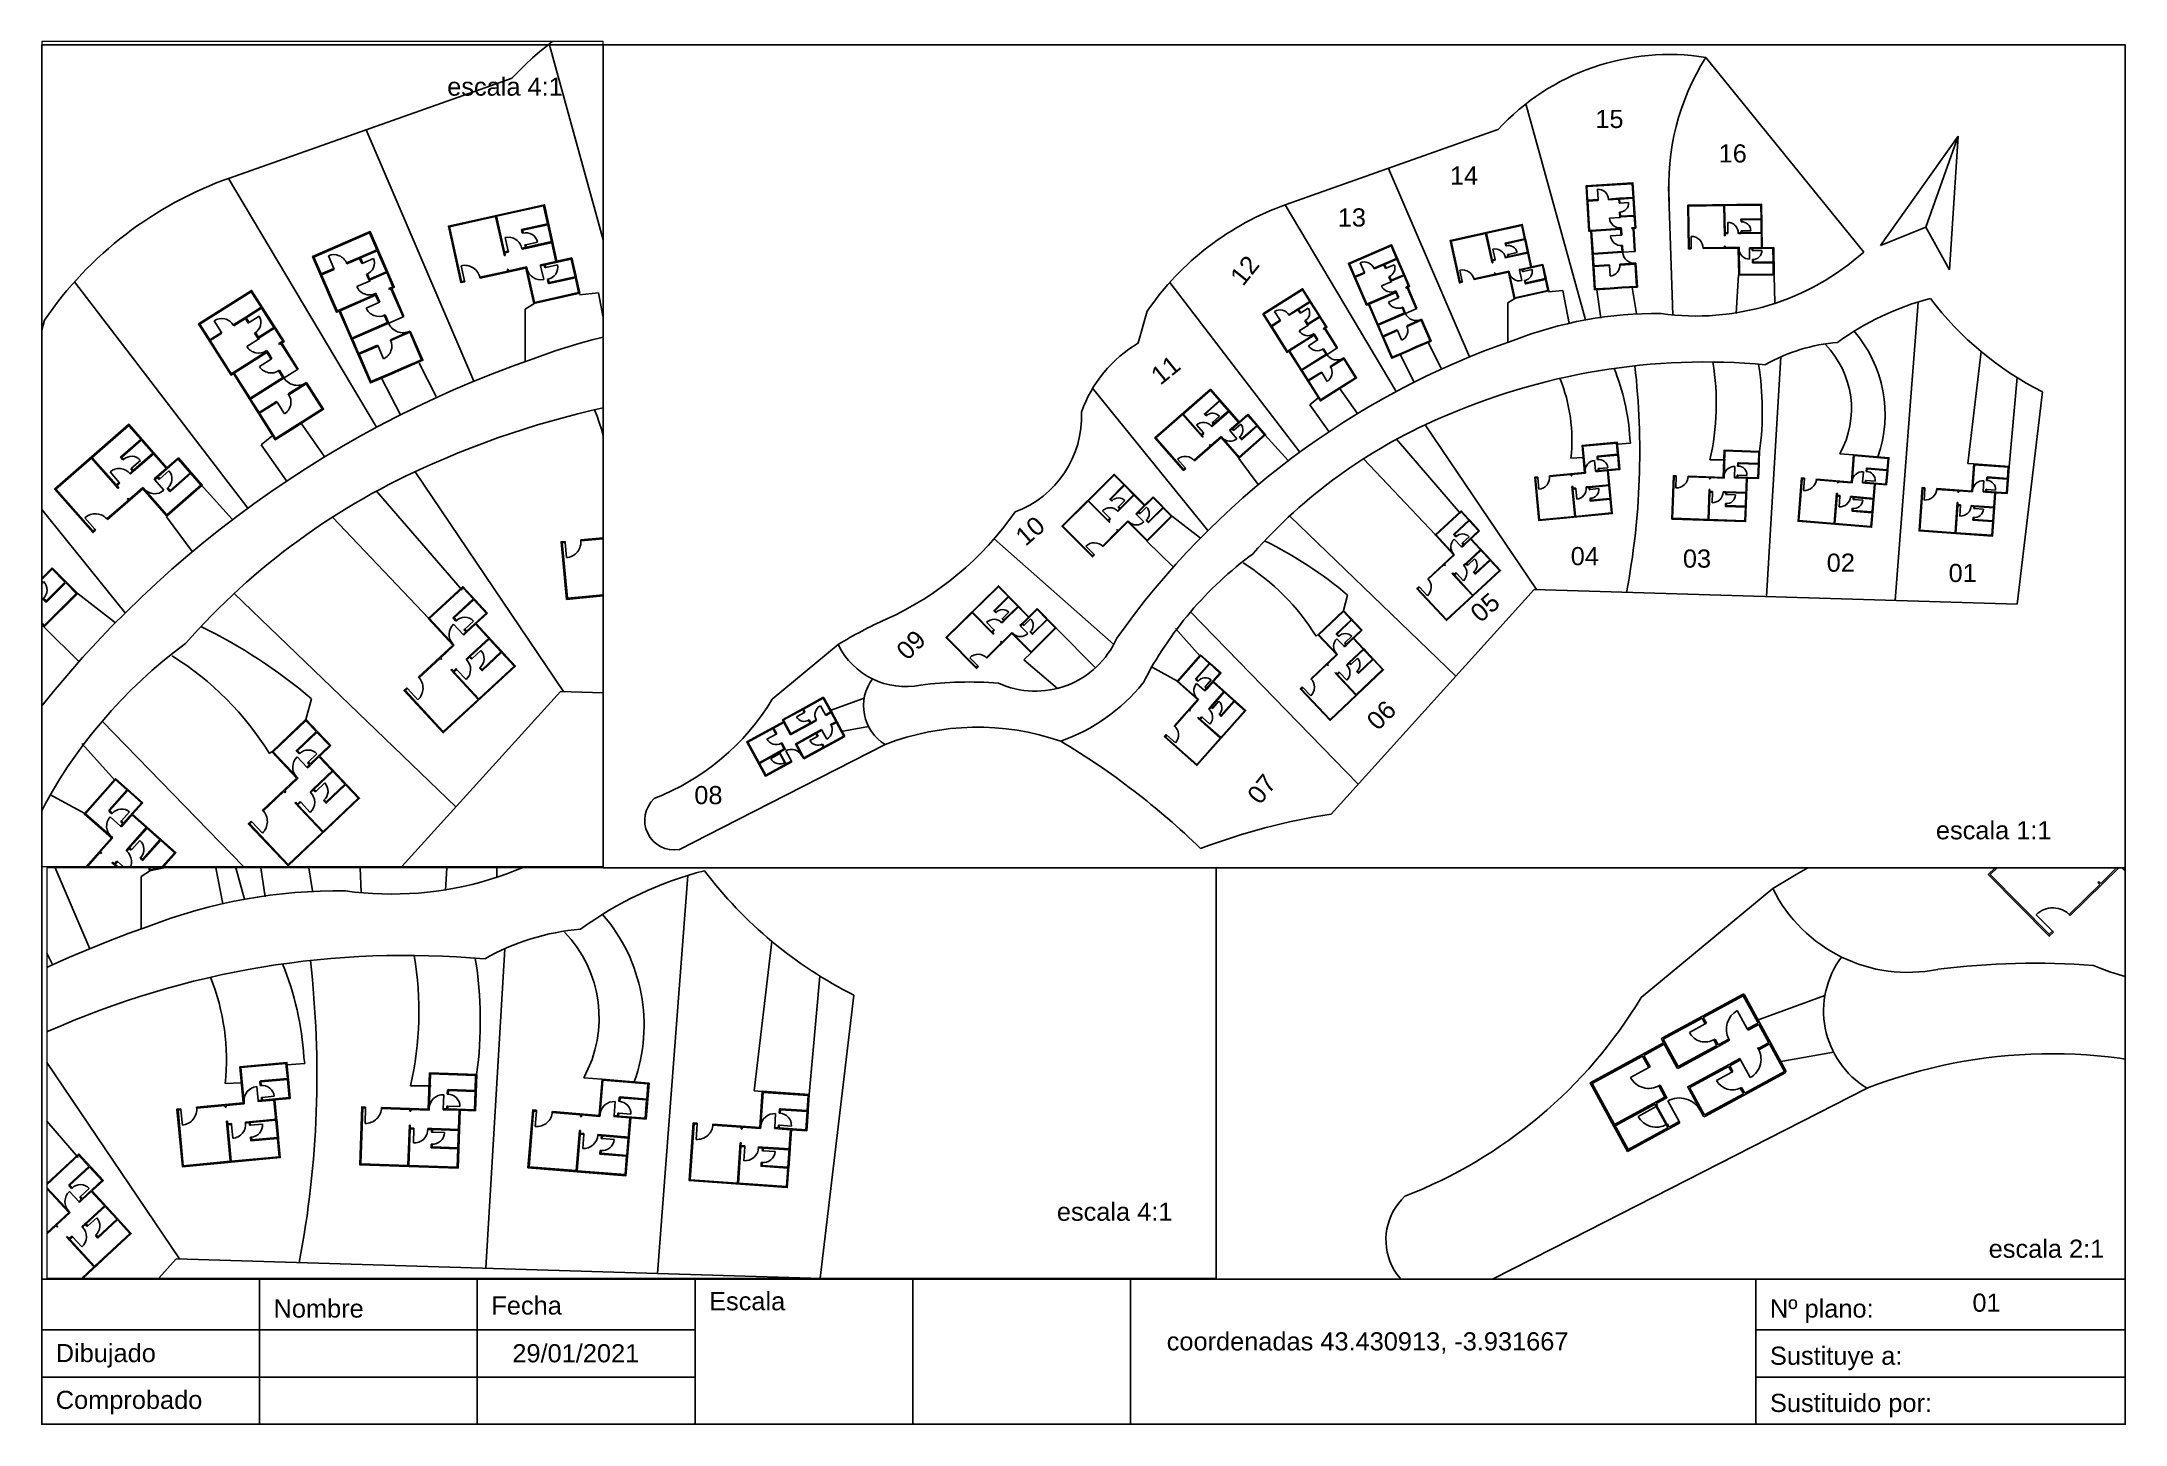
# Paper-space layout 'Presentación1' of a CAD drawing. Header units: millimetres. Extents: x 0 to 287, y 0 to 190.
# The model-space entities are those that its viewports show. They can reach past a viewport. Long polylines and large blocks are cut down to what shows.
import ezdxf

# ---------------------------------------------------------------- set-up
doc = ezdxf.new("R2010")
doc.units = ezdxf.units.MM
doc.styles.get("Standard").update_dxf_attribs({"font": 'arial.ttf'})

# ---------------------------------------------------------------- blocks, each defined once
blk = doc.blocks.new('autocad cajetin')
for p, q in [((1212.14, 3191.25), (1272.14, 3191.29)), ((1212.14, 3171.29), (1212.14, 3191.25)), ((1242.14, 3191.29), (1242.14, 3171.29)), ((1272.14, 3191.29), (1272.14, 3171.29)), ((1272.14, 3191.29), (1272.14, 3171.29)), ((1272.14, 3191.29), (1358.26, 3191.25)), ((1358.26, 3191.25), (1409.15, 3191.25)), ((1358.26, 3184.25), (1358.26, 3191.25)), ((1358.26, 3171.25), (1358.26, 3191.25)), ((1409.15, 3191.25), (1409.15, 3171.25)), ((1388.26, 3184.25), (1358.26, 3184.25)), ((1358.26, 3184.25), (1409.15, 3184.25)), ((1358.26, 3177.75), (1358.26, 3184.25)), ((1388.26, 3177.75), (1358.26, 3177.75)), ((1358.26, 3177.75), (1409.15, 3177.75)), ((1358.26, 3171.25), (1358.26, 3177.75)), ((1224.15, 3171.25), (1212.15, 3171.25)), ((1409.15, 3171.25), (1224.15, 3171.25)), ((1284.15, 3171.25), (1358.26, 3171.25)), ((1388.26, 3171.25), (1358.26, 3171.25))]:
    blk.add_line(p, q)
for points in [[(1122.15, 3191.25), (1152.15, 3191.25), (1152.15, 3184.25), (1122.15, 3184.25)], [(1152.15, 3191.25), (1182.15, 3191.25), (1182.15, 3184.25), (1152.15, 3184.25)], [(1182.15, 3191.25), (1212.15, 3191.25), (1212.15, 3184.25), (1182.15, 3184.25)], [(1122.15, 3184.25), (1152.15, 3184.25), (1152.15, 3177.75), (1122.15, 3177.75)], [(1152.15, 3184.25), (1182.15, 3184.25), (1182.15, 3177.75), (1152.15, 3177.75)], [(1182.15, 3184.25), (1212.15, 3184.25), (1212.15, 3177.75), (1182.15, 3177.75)], [(1122.15, 3177.75), (1152.15, 3177.75), (1152.15, 3171.25), (1122.15, 3171.25)], [(1152.15, 3177.75), (1182.15, 3177.75), (1182.15, 3171.25), (1152.15, 3171.25)], [(1182.15, 3177.75), (1212.15, 3177.75), (1212.15, 3171.25), (1182.15, 3171.25)]]:
    blk.add_lwpolyline(points, close=True)
for s, p in [('Nombre', (1154.09, 3185.95)), ('Fecha', (1184.09, 3186.37)), ('Escala', (1214.08, 3186.96)), ('Nº plano:', (1360.2, 3185.95)), ('Dibujado', (1124.09, 3179.82)), ('Sustituye a:', (1360.2, 3179.45)), ('Comprobado', (1124.09, 3173.37)), ('Sustituido por:', (1360.2, 3172.95))]:
    blk.add_text(s, height=2.5).set_placement(p)
blk = doc.blocks.new('chaletl')
for p, q in [((1524.71, 7754.82), (1524.71, 7756.26)), ((1526.54, 7756.32), (1526.64, 7756.32)), ((1524.71, 7754.82), (1524.32, 7754.82)), ((1524.32, 7754.82), (1524.32, 7754.82)), ((1524.71, 7754.82), (1524.71, 7754.72)), ((1526.54, 7754.81), (1526.15, 7754.81)), ((1526.15, 7754.81), (1526.15, 7754.71)), ((1526.54, 7755.08), (1526.64, 7755.08)), ((1526.64, 7755.08), (1527.88, 7755.08)), ((1519.64, 7752.82), (1519.64, 7754.41)), ((1524.22, 7754.44), (1524.32, 7754.44)), ((1524.32, 7754.72), (1524.32, 7754.44)), ((1524.71, 7754.72), (1524.32, 7754.72)), ((1526.54, 7754.71), (1526.15, 7754.71)), ((1519.64, 7752.82), (1519.64, 7752.72)), ((1521.28, 7752.82), (1521.28, 7752.72)), ((1524.22, 7753), (1524.22, 7752.82)), ((1524.22, 7753), (1524.32, 7753)), ((1524.32, 7753), (1524.32, 7752.82)), ((1526.22, 7752.72), (1526.22, 7752.62)), ((1527.66, 7752.72), (1527.66, 7752.62)), ((1527.66, 7752.62), (1527.66, 7751.17)), ((1528.03, 7752.72), (1529.3, 7752.72)), ((1528.03, 7752.34), (1528.13, 7752.34)), ((1528.13, 7752.34), (1529.37, 7752.34)), ((1529.4, 7752.72), (1530.99, 7752.72)), ((1528.13, 7751.1), (1528.03, 7751.1)), ((1526.12, 7748.97), (1530.99, 7748.97))]:
    blk.add_line(p, q)
for points in [[(1529.4, 7752.72), (1529.4, 7758.7), (1519.24, 7758.7), (1519.24, 7752.72), (1519.64, 7752.72)], [(1524.22, 7754.44), (1524.22, 7758.6), (1519.34, 7758.6)], [(1524.22, 7758.6), (1519.34, 7758.6), (1519.34, 7752.82), (1519.64, 7752.82)], [(1524.32, 7754.82), (1524.32, 7758.6)], [(1529.3, 7756.7), (1529.3, 7758.6), (1524.32, 7758.6)], [(1526.54, 7754.71), (1529.4, 7754.71), (1529.4, 7756.7)], [(1529.3, 7756.7), (1526.54, 7756.7), (1526.54, 7756.32)], [(1526.59, 7756.32), (1526.59, 7756.32), (1526.64, 7756.32)], [(1526.64, 7755.08), (1526.64, 7754.81), (1529.3, 7754.81), (1529.3, 7756.6), (1526.64, 7756.6), (1526.64, 7756.32)], [(1529.3, 7752.72), (1529.3, 7756.6)], [(1524.71, 7754.76), (1524.71, 7754.82)], [(1526.15, 7754.82), (1526.15, 7754.76), (1526.15, 7754.76)], [(1526.54, 7755.08), (1526.54, 7754.81)], [(1526.64, 7755.08), (1526.59, 7755.08)], [(1524.32, 7754.44), (1524.32, 7754.72)], [(1519.24, 7752.72), (1519.64, 7752.72)], [(1519.64, 7752.82), (1519.64, 7752.77)], [(1521.28, 7752.82), (1524.22, 7752.82)], [(1521.28, 7752.77), (1521.28, 7752.82)], [(1521.28, 7752.72), (1526.12, 7752.72)], [(1524.22, 7752.82), (1524.22, 7753)], [(1524.32, 7752.82), (1524.32, 7753)], [(1524.32, 7752.82), (1526.22, 7752.82)], [(1526.12, 7752.72), (1526.12, 7748.97), (1530.99, 7748.97), (1530.99, 7752.72)], [(1526.22, 7752.82), (1526.22, 7749.07), (1530.89, 7749.07), (1530.89, 7750.63)], [(1526.22, 7752.62), (1526.22, 7752.67), (1526.22, 7752.67)], [(1528.03, 7752.72), (1527.66, 7752.72)], [(1527.66, 7752.67), (1527.66, 7752.62)], [(1528.03, 7752.62), (1527.66, 7752.62)], [(1528.03, 7752.62), (1528.03, 7752.34)], [(1528.08, 7752.34), (1528.13, 7752.34)], [(1530.89, 7750.73), (1530.89, 7752.62), (1528.13, 7752.62)], [(1528.13, 7752.62), (1528.13, 7752.34)], [(1530.99, 7750.73), (1530.99, 7752.72)], [(1528.13, 7751.1), (1528.08, 7751.1), (1528.08, 7751.1)], [(1528.13, 7751.1), (1528.13, 7750.73), (1530.89, 7750.73)]]:
    blk.add_lwpolyline(points)
blk.add_lwpolyline([(1528.03, 7751.1), (1528.03, 7750.73, 0.414214), (1528.13, 7750.63), (1530.89, 7750.63)], format="xyb")
for centre, radius, start, end in [((1524.71, 7754.82), 1.44, 357.6635, 90), ((1526.64, 7755.08), 1.24, 0, 92.3109), ((1519.64, 7752.77), 1.64, 358.2528, 90), ((1527.66, 7752.62), 1.45, 180, 270), ((1528.13, 7752.34), 1.24, 267.6891, 0)]:
    blk.add_arc(centre, radius, start, end)
blk = doc.blocks.new('dibujo3')
for p, q in [((1432.45, 2499.36), (1432.45, 2497.46)), ((1433.88, 2497.46), (1433.88, 2498.89)), ((1432.45, 2497.46), (1433.88, 2497.46)), ((1432.45, 2497.36), (1433.88, 2497.36)), ((1433.88, 2497.46), (1433.88, 2497.36)), ((1435.31, 2497.46), (1436.84, 2497.46)), ((1435.31, 2497.46), (1435.31, 2497.36)), ((1435.31, 2497.36), (1436.74, 2497.36)), ((1436.74, 2496.79), (1436.74, 2497.36)), ((1436.84, 2497.46), (1438.73, 2497.46)), ((1436.84, 2497.36), (1438.73, 2497.36)), ((1436.84, 2496.79), (1436.84, 2497.36)), ((1436.74, 2496.79), (1436.84, 2496.79)), ((1436.74, 2494.81), (1436.74, 2495.57)), ((1436.74, 2495.57), (1436.84, 2495.57)), ((1436.84, 2496.79), (1438.06, 2496.79)), ((1436.84, 2494.99), (1436.84, 2495.57)), ((1432.45, 2493.3), (1432.45, 2495.02)), ((1436.74, 2494.81), (1435.31, 2494.81)), ((1436.74, 2494.81), (1436.84, 2494.81)), ((1438.73, 2494.99), (1436.84, 2494.99)), ((1438.73, 2494.89), (1436.84, 2494.89)), ((1436.84, 2494.81), (1436.84, 2494.89)), ((1432.64, 2493.3), (1436.74, 2493.3)), ((1436.74, 2493.2), (1432.74, 2493.2)), ((1436.74, 2493.3), (1436.74, 2493.38)), ((1436.74, 2493.38), (1436.84, 2493.38)), ((1436.74, 2493.2), (1436.74, 2492.38)), ((1436.84, 2493.3), (1436.84, 2493.38)), ((1436.84, 2493.2), (1436.84, 2493.3)), ((1436.84, 2493.2), (1436.84, 2492.38)), ((1438.28, 2493.3), (1438.55, 2493.3)), ((1438.28, 2493.2), (1438.28, 2493.3)), ((1438.45, 2493.2), (1438.28, 2493.2)), ((1436.74, 2492.38), (1435.31, 2492.38)), ((1436.84, 2492.38), (1436.74, 2492.38)), ((1432.74, 2490.12), (1436.74, 2490.12)), ((1432.74, 2490.02), (1436.84, 2490.02)), ((1436.74, 2490.95), (1436.74, 2490.12)), ((1436.84, 2490.95), (1436.74, 2490.95)), ((1436.84, 2490.95), (1436.84, 2490.02)), ((1438.45, 2490.02), (1436.84, 2490.02)), ((1438.55, 2490.02), (1438.45, 2490.02)), ((1438.45, 2490.02), (1438.55, 2490.02)), ((1434.88, 2488.39), (1432.74, 2488.39)), ((1434.88, 2488.29), (1432.74, 2488.29)), ((1434.88, 2488.39), (1434.88, 2488.29)), ((1434.88, 2488.29), (1434.88, 2486.87)), ((1438.45, 2488.39), (1436.31, 2488.39)), ((1436.31, 2488.39), (1436.31, 2488.29)), ((1438.45, 2488.29), (1436.31, 2488.29)), ((1438.55, 2488.39), (1438.45, 2488.39)), ((1438.5, 2488.39), (1438.5, 2488.39)), ((1434.78, 2485.21), (1436.42, 2485.21)), ((1434.78, 2485.11), (1436.42, 2485.11))]:
    blk.add_line(p, q)
for points in [[(1438.55, 2493.2), (1438.83, 2493.2), (1438.83, 2499.46), (1432.35, 2499.46), (1432.35, 2493.2), (1432.64, 2493.2)], [(1438.73, 2497.46), (1438.73, 2499.36), (1432.45, 2499.36), (1432.45, 2497.46)], [(1432.45, 2497.36), (1432.45, 2493.3), (1432.64, 2493.3)], [(1433.88, 2497.46), (1433.88, 2497.41)], [(1435.31, 2497.41), (1435.31, 2497.41), (1435.31, 2497.46)], [(1438.73, 2494.99), (1438.73, 2497.36)], [(1436.79, 2496.79), (1436.84, 2496.79)], [(1436.84, 2495.57), (1436.79, 2495.57), (1436.79, 2495.57)], [(1436.79, 2494.81), (1436.74, 2494.81)], [(1438.55, 2493.3), (1438.73, 2493.3), (1438.73, 2494.89)], [(1432.64, 2493.2), (1432.64, 2485.11), (1434.78, 2485.11)], [(1432.74, 2493.2), (1432.74, 2490.12)], [(1436.74, 2493.38), (1436.79, 2493.38)], [(1438.45, 2490.02), (1438.45, 2493.2)], [(1438.55, 2490.02), (1438.55, 2493.2)], [(1436.79, 2492.38), (1436.74, 2492.38)], [(1432.74, 2490.02), (1432.74, 2488.39)], [(1436.74, 2490.95), (1436.79, 2490.95), (1436.79, 2490.95)], [(1438.45, 2490.02), (1438.5, 2490.02)], [(1432.74, 2488.29), (1432.74, 2485.21), (1434.78, 2485.21)], [(1434.88, 2488.34), (1434.88, 2488.29)], [(1436.31, 2488.29), (1436.31, 2488.34), (1436.31, 2488.34)], [(1436.42, 2485.11), (1438.55, 2485.11), (1438.55, 2488.39)], [(1436.42, 2485.21), (1438.45, 2485.21), (1438.45, 2488.29)], [(1438.5, 2488.39), (1438.45, 2488.39)]]:
    blk.add_lwpolyline(points)
for centre, radius, start, end in [((1433.88, 2497.46), 1.43, 357.9907, 90), ((1436.84, 2496.79), 1.22, 267.6584, 0), ((1436.74, 2494.81), 1.43, 180, 272.0081), ((1436.74, 2492.38), 1.43, 180, 272.0093), ((1438.45, 2490.02), 1.63, 86.4779, 90), ((1438.45, 2490.02), 1.63, 180, 271.7602), ((1434.88, 2488.29), 1.43, 270, 2.009)]:
    blk.add_arc(centre, radius, start, end)
blk = doc.blocks.new('dibujo4')
for p, q in [((1736.96, 2353.55), (1736.96, 2352.65)), ((1738.67, 2353.98), (1738.57, 2353.98)), ((1738.57, 2353.88), (1738.57, 2353.98)), ((1738.57, 2353.65), (1738.57, 2353.88)), ((1741.81, 2353.98), (1738.67, 2353.98)), ((1741.71, 2353.88), (1738.67, 2353.88)), ((1738.67, 2353.65), (1738.67, 2353.88)), ((1741.71, 2353.42), (1740.47, 2353.42)), ((1741.71, 2353.42), (1741.81, 2353.42)), ((1736.86, 2352.65), (1735.42, 2352.65)), ((1736.86, 2352.65), (1736.96, 2352.65)), ((1741.71, 2352.18), (1741.81, 2352.18)), ((1741.71, 2352.18), (1741.71, 2351.73)), ((1744.09, 2351.73), (1744.09, 2353.17)), ((1736.86, 2351.21), (1736.96, 2351.21)), ((1736.96, 2351.21), (1736.96, 2350.22)), ((1738.57, 2351.73), (1738.57, 2351.63)), ((1738.7, 2351.63), (1738.57, 2351.63)), ((1741.71, 2351.73), (1738.67, 2351.73)), ((1738.7, 2351.73), (1741.71, 2351.73)), ((1741.91, 2351.73), (1741.81, 2351.73)), ((1741.81, 2351.63), (1742.65, 2351.63)), ((1741.91, 2351.73), (1742.65, 2351.73)), ((1742.65, 2351.73), (1741.91, 2351.73)), ((1742.65, 2351.73), (1742.65, 2351.63)), ((1744.94, 2351.73), (1744.09, 2351.73)), ((1744.09, 2351.73), (1744.94, 2351.73)), ((1744.09, 2351.73), (1744.09, 2351.63)), ((1744.09, 2351.63), (1744.94, 2351.63)), ((1744.94, 2351.83), (1744.94, 2351.73)), ((1744.94, 2351.63), (1744.94, 2350.19)), ((1745.04, 2351.73), (1745.04, 2350.09)), ((1736.03, 2350.05), (1734.6, 2350.05)), ((1736.03, 2350.22), (1736.03, 2350.05)), ((1736.03, 2350.05), (1736.13, 2350.05)), ((1736.13, 2350.22), (1736.13, 2350.05)), ((1736.92, 2348.37), (1736.92, 2350)), ((1738.7, 2350.19), (1738.57, 2350.19)), ((1738.57, 2350.09), (1738.57, 2350.19)), ((1741.72, 2350.09), (1738.67, 2350.09)), ((1741.82, 2350.19), (1738.7, 2350.19)), ((1741.72, 2350.09), (1738.7, 2350.09)), ((1741.72, 2349.63), (1740.53, 2349.63)), ((1741.72, 2349.99), (1741.72, 2350.09)), ((1741.72, 2349.63), (1741.82, 2349.63)), ((1742.66, 2350.19), (1741.82, 2350.19)), ((1742.66, 2350.09), (1741.82, 2350.09)), ((1742.66, 2350.09), (1741.82, 2350.09)), ((1742.66, 2350.19), (1742.66, 2350.09)), ((1742.66, 2350.09), (1742.66, 2348.7)), ((1744.94, 2350.19), (1744.1, 2350.19)), ((1744.1, 2350.19), (1744.1, 2350.09)), ((1744.94, 2350.09), (1744.1, 2350.09)), ((1744.94, 2350.09), (1744.1, 2350.09)), ((1736.03, 2348.62), (1736.03, 2348.37)), ((1736.03, 2348.62), (1736.13, 2348.62)), ((1736.13, 2348.62), (1736.13, 2348.37)), ((1736.92, 2348.27), (1736.92, 2348.37)), ((1738.55, 2348.27), (1738.55, 2348.37)), ((1738.57, 2348.27), (1738.57, 2347.94)), ((1738.57, 2347.94), (1738.57, 2347.84)), ((1738.7, 2347.84), (1738.57, 2347.84)), ((1738.67, 2348.27), (1738.67, 2347.94)), ((1741.72, 2348.39), (1741.82, 2348.39)), ((1741.72, 2348.04), (1741.72, 2347.94))]:
    blk.add_line(p, q)
for points in [[(1738.57, 2353.65), (1732.81, 2353.65), (1732.81, 2348.27), (1736.92, 2348.27)], [(1732.81, 2350.22), (1732.81, 2353.65), (1736.96, 2353.65)], [(1736.86, 2351.21), (1736.86, 2350.32), (1732.91, 2350.32), (1732.91, 2353.55), (1736.86, 2353.55), (1736.86, 2352.65)], [(1736.86, 2353.55), (1732.91, 2353.55), (1732.91, 2348.37), (1736.03, 2348.37)], [(1738.57, 2351.73), (1738.57, 2353.55), (1736.96, 2353.55)], [(1736.96, 2353.55), (1736.96, 2352.65)], [(1738.67, 2351.73), (1738.67, 2353.65)], [(1741.71, 2353.88), (1741.71, 2353.42)], [(1741.71, 2353.42), (1741.76, 2353.42)], [(1744.94, 2351.83), (1744.94, 2353.88), (1741.81, 2353.88)], [(1741.81, 2353.88), (1741.81, 2353.42)], [(1736.86, 2352.65), (1736.91, 2352.65)], [(1741.76, 2352.18), (1741.76, 2352.18), (1741.71, 2352.18)], [(1741.81, 2352.18), (1741.81, 2351.73)], [(1736.96, 2351.21), (1736.96, 2350.22), (1736.13, 2350.22)], [(1736.91, 2351.21), (1736.91, 2351.21), (1736.86, 2351.21)], [(1741.71, 2351.73), (1738.7, 2351.73)], [(1741.81, 2351.63), (1738.7, 2351.63)], [(1742.65, 2351.68), (1742.65, 2351.68), (1742.65, 2351.73)], [(1744.09, 2351.73), (1744.09, 2351.68)], [(1736.03, 2350.22), (1732.91, 2350.22)], [(1738.55, 2348.37), (1738.57, 2348.37), (1738.57, 2350.09)], [(1738.67, 2348.27), (1738.67, 2350.09)], [(1738.7, 2350.09), (1741.72, 2350.09)], [(1741.72, 2349.99), (1741.72, 2349.63)], [(1741.72, 2349.63), (1741.77, 2349.63)], [(1741.82, 2350.09), (1741.82, 2349.63)], [(1741.82, 2347.94), (1744.94, 2347.94), (1744.94, 2350.09)], [(1742.66, 2350.14), (1742.66, 2350.09)], [(1744.1, 2350.09), (1744.1, 2350.14)], [(1736.13, 2348.37), (1736.92, 2348.37)], [(1736.92, 2348.32), (1736.92, 2348.37)], [(1738.55, 2348.37), (1738.55, 2348.32), (1738.55, 2348.32)], [(1738.55, 2348.27), (1738.57, 2348.27)], [(1741.72, 2347.94), (1738.67, 2347.94)], [(1738.7, 2347.94), (1741.72, 2347.94)], [(1741.72, 2348.39), (1741.72, 2348.04)], [(1741.77, 2348.39), (1741.72, 2348.39), (1741.72, 2348.39)], [(1741.82, 2348.39), (1741.82, 2347.94)]]:
    blk.add_lwpolyline(points)
for points in [[(1745.04, 2351.73), (1745.04, 2353.88, 0.414214), (1744.94, 2353.98), (1741.81, 2353.98)], [(1738.7, 2347.84), (1744.94, 2347.84, 0.414214), (1745.04, 2347.94), (1745.04, 2350.09)]]:
    blk.add_lwpolyline(points, format="xyb")
blk.add_lwpolyline([(1736.03, 2350.05), (1736.08, 2350.05), (1736.08, 2348.62), (1736.03, 2348.62)], close=True)
for centre, radius, start, end in [((1741.71, 2353.42), 1.24, 180, 272.3109), ((1736.86, 2352.65), 1.44, 180, 271.9898), ((1744.09, 2351.73), 1.44, 90, 180), ((1736.03, 2350.05), 1.43, 54.0951, 54.78), ((1736.03, 2350.05), 1.43, 180, 272.0097), ((1736.92, 2348.37), 1.63, 358.2413, 90), ((1741.77, 2349.63), 1.24, 180, 270), ((1742.66, 2350.14), 1.44, 270, 5.9756)]:
    blk.add_arc(centre, radius, start, end)

msp = doc.modelspace()

# ---------------------------------------------------------------- linework, layer by layer
for p, q in [((166.31, 198.91), (144.55, 225.72)), ((119.76, 219.32), (127.96, 189.56)), ((115.91, 215.77), (86.74, 205.46)), ((179.29, 214.87), (168.61, 199.82)), ((179.29, 214.87), (174.84, 202.32)), ((179.29, 214.87), (178.1, 196.46)), ((100.83, 210.44), (111.97, 184.46)), ((139.42, 207.92), (140.01, 190.25)), ((86.62, 205.42), (101.9, 179.71)), ((139.48, 206.22), (139.47, 206.22)), ((168.61, 199.82), (174.84, 202.32)), ((174.84, 202.32), (178.1, 196.46)), ((149.03, 195.76), (148.73, 190.46)), ((153.94, 195.67), (154.04, 191.93)), ((70.71, 194.73), (88.6, 171.34)), ((134.39, 194.03), (134.98, 190.45)), ((118.25, 192.52), (117.27, 191.93)), ((122.87, 193.41), (124.84, 193.6)), ((124.84, 193.6), (125.73, 189.08)), ((129.51, 193.7), (130.09, 189.8)), ((117.27, 191.93), (117.27, 186.43)), ((170.64, 150.92), (173.77, 192.03)), ((67.61, 190.78), (66.37, 186.39)), ((106.33, 186.34), (108.09, 182.9)), ((182.45, 185.2), (180.61, 169.78)), ((102.42, 184.78), (104.38, 181.01)), ((152.88, 151.46), (154.85, 184.46)), ((187.41, 181.62), (186.3, 169.38)), ((60.08, 180.14), (75.96, 160.55)), ((94.09, 180.16), (96.5, 176.72)), ((187.41, 150.41), (190.89, 179.66)), ((91.1, 178.8), (89.99, 177.89)), ((89.99, 177.89), (92.6, 174.18)), ((121.23, 152.41), (105.89, 175.12)), ((83.79, 173.75), (87.01, 170.22)), ((101.92, 173.12), (110.77, 162.9)), ((134.18, 172.59), (132.35, 172.47)), ((134.08, 173.23), (134.18, 172.59)), ((164.89, 170.98), (163.01, 171.13)), ((80.2, 170.47), (82.86, 166.88)), ((97.38, 170.43), (107.32, 159.97)), ((125.96, 170.52), (127.64, 170.59)), ((145.11, 170.28), (147.26, 170.28)), ((180.61, 169.78), (181.44, 169.72)), ((71.09, 162.49), (74.93, 159.51)), ((110.11, 140.5), (87.22, 162.55)), ((46.52, 159.42), (62.98, 144.86)), ((67.56, 159.08), (71.21, 155.49)), ((120.9, 152.42), (92.92, 121.5)), ((120.9, 152.42), (187.41, 150.41)), ((94.61, 149.54), (95.2, 151.66)), ((96.64, 125.61), (73.56, 149.34)), ((55.06, 147.12), (60.47, 141.64)), ((74.85, 143.28), (71.47, 147.06)), ((91.07, 146.19), (90.87, 146)), ((15.96, 137.34), (25.02, 144.84)), ((51.59, 143.7), (50.61, 142.73)), ((50.61, 142.73), (55.25, 138.81)), ((71.77, 139.8), (68.18, 141.79)), ((23.91, 135.75), (28.61, 137.48)), ((25.45, 132.89), (29.2, 133.56)), ((31.51, 131.09), (11.18, 120.72)), ((11.18, 120.72), (3.1, 116.59))]:
    msp.add_line(p, q)
for centre, radius, start, end in [((139.51, 194.04), 32.08, 80.9596, 137.3744), ((172.63, 208), 33.21, 147.7381, 183.6707), ((99.69, 168.78), 38.9, 109.4543, 145.5679), ((143.15, 224.96), 34.86, 262.1206, 311.6402), ((184.85, 156.08), 37.62, 104.4236, 126.1248), ((210.89, 219.34), 44.43, 217.1506, 243.2535), ((137.71, 135.98), 54.46, 89.2982, 111.2129), ((151.84, 176.56), 17.4, 340.3553, 41.0925), ((154.54, 81.29), 111.61, 109.1097, 144.7494), ((75.58, 170.84), 18.07, 120.6294, 160.4774), ((164.58, 162.74), 23.8, 94.5981, 119.7438), ((151.83, 177.3), 12.77, 331.1169, 44.0163), ((144.54, 93.31), 90.46, 84.7829, 114.0428), ((111.24, 178), 34.74, 347.1602, 9.5165), ((103.65, 171.41), 30.49, 3.4313, 22.1207), ((31.63, 171.41), 103.81, 349.2436, 6.5456), ((111.81, 176.99), 40.51, 352.166, 9.1603), ((103.29, 173.01), 22.8, 353.7472, 21.9096), ((44.47, 176.31), 14.09, 290.4576, 2.3034), ((136.45, 109.58), 72.32, 113.4351, 138.6379), ((151.84, 176.56), 17.4, 327.0137, 327.0448), ((13.78, 187.83), 43.35, 294.3426, 325.2465), ((59.41, 109.45), 55.34, 49.7005, 63.8903), ((112.25, 116.45), 50.78, 126.3183, 152.9718), ((64, 129.3), 31.63, 31.8697, 57.8806), ((52.88, 99.99), 52.8, 113.7213, 121.8501), ((52.21, 150.66), 12.23, 245.3448, 336.1105), ((34.31, 149.41), 10.35, 206.2243, 281.5753), ((34.73, 136.4), 6.21, 143.225, 238.7407), ((43.12, 84.89), 54.8, 85.8215, 97.055), ((47.2, 155.61), 25.52, 289.4022, 320.9292), ((-12.26, 154.35), 32.95, 291.2548, 328.9204), ((44.21, 98.31), 35.15, 70.9606, 111.1866), ((2.52, 42.42), 103.77, 45.7556, 59.1855), ((2.47, 120.64), 4.09, 132.796, 278.9465), ((107.1, 31.2), 91.4, 98.9247, 110.6116)]:
    msp.add_arc(centre, radius, start, end)

# ---------------------------------------------------------------- block references
for name, p, rotation in [('dibujo3', (209.79, -2687.63), 32.32742437407097), ('dibujo3', (-225, -2665.58), 23.43174134343155), ('dibujo3', (-1147.39, -2375.03), 3.536857382564677), ('chaletl', (-1268.24, -7573.89), 0.8034804825732542), ('chaletl', (308.07, -7703.04), 12.51941098979874), ('chaletl', (4029.55, -6668.95), 41.1448615290717), ('chaletl', (4444.22, -6415.14), 44.79422268663419), ('chaletl', (4407.11, -6444.54), 44.61037320307732), ('dibujo4', (-382.68, -2764.44), 28.59170901944958)]:
    msp.add_blockref(name, p, dxfattribs=dict(rotation=rotation))
at = {"xscale": -1}
for p, rotation in [((-2112.91, 7745.65), 185.3379943986633), ((-1109.83, 7968.79), 178.0158124600497), ((-724.65, 8018.54), 175.3255169869158), ((-794.93, 8006.96), 175.9599241084736), ((-6271.64, 4816.7), 222.7281567125475), ((-6347.45, 4720.13), 223.4684626414983), ((-6738.57, 4139.21), 228.4343122922449)]:
    msp.add_blockref('chaletl', p, dxfattribs=dict(at, rotation=rotation))

psp = doc.layouts.new('Presentación1')

# ---------------------------------------------------------------- linework, layer by layer
for points in [[(0, 0), (287, 0), (287, 190), (0, 190)], [(0, 20), (287, 20), (287, 190), (0, 190)]]:
    psp.add_lwpolyline(points, close=True)

# ---------------------------------------------------------------- block references
psp.add_blockref('autocad cajetin', (-1122.15, -3171.25))

# ---------------------------------------------------------------- texts
for s, p in [('escala 4:1', (55.86, 183.01)), ('15', (214, 178.56)), ('16', (230.98, 173.81)), ('14', (193.97, 170.76)), ('13', (178.52, 164.99)), ('04', (210.61, 118.34)), ('03', (226.06, 118)), ('02', (245.87, 117.44)), ('01', (262.66, 116.02)), ('08', (89.89, 85.42)), ('escala 1:1', (260.91, 80.58)), ('escala 4:1', (139.83, 28.04)), ('escala 2:1', (268.18, 22.94)), ('01', (265.94, 15.51)), ('coordenadas 43.430913, -3.931667', (154.96, 10.18)), ('29/01/2021', (64.83, 8.54))]:
    psp.add_text(s, height=2.5).set_placement(p)
for s, rotation, p in [('12', 51.3185, (165.46, 156.65)), ('11', 39.0721, (154.08, 143.04)), ('10', 41.1639, (135.51, 120.85)), ('05', 41.5305, (198.18, 110.3)), ('09', 44.9778, (119.24, 105.1)), ('06', 44.9777, (184.03, 95.43)), ('07', 51.3185, (167.81, 85.22))]:
    psp.add_text(s, height=2.5, rotation=rotation).set_placement(p)

# ---------------------------------------------------------------- viewports
at = {"layer": '0'}
for center, size, view_center_point, view_height, status in [((38.68, 133.64), (77.36, 113.628), (96.33, 176.94), 85.221, 5), ((81.23, 48.41), (161.06, 56.5116), (167.93, 171.63), 42.3837, 4), ((224.38, 48.33), (125.24, 56.6667), (17.99, 132.1), 28.3333, 3)]:
    psp.add_viewport(center=center, size=size, view_center_point=view_center_point, view_height=view_height, status=status, dxfattribs=at)
psp.add_viewport(center=(182.18, 133.33), size=(209.64, 113.3333), view_center_point=(97.5, 170.77), view_height=113.3333, dxfattribs=at)

doc.saveas('drawing.dxf')
